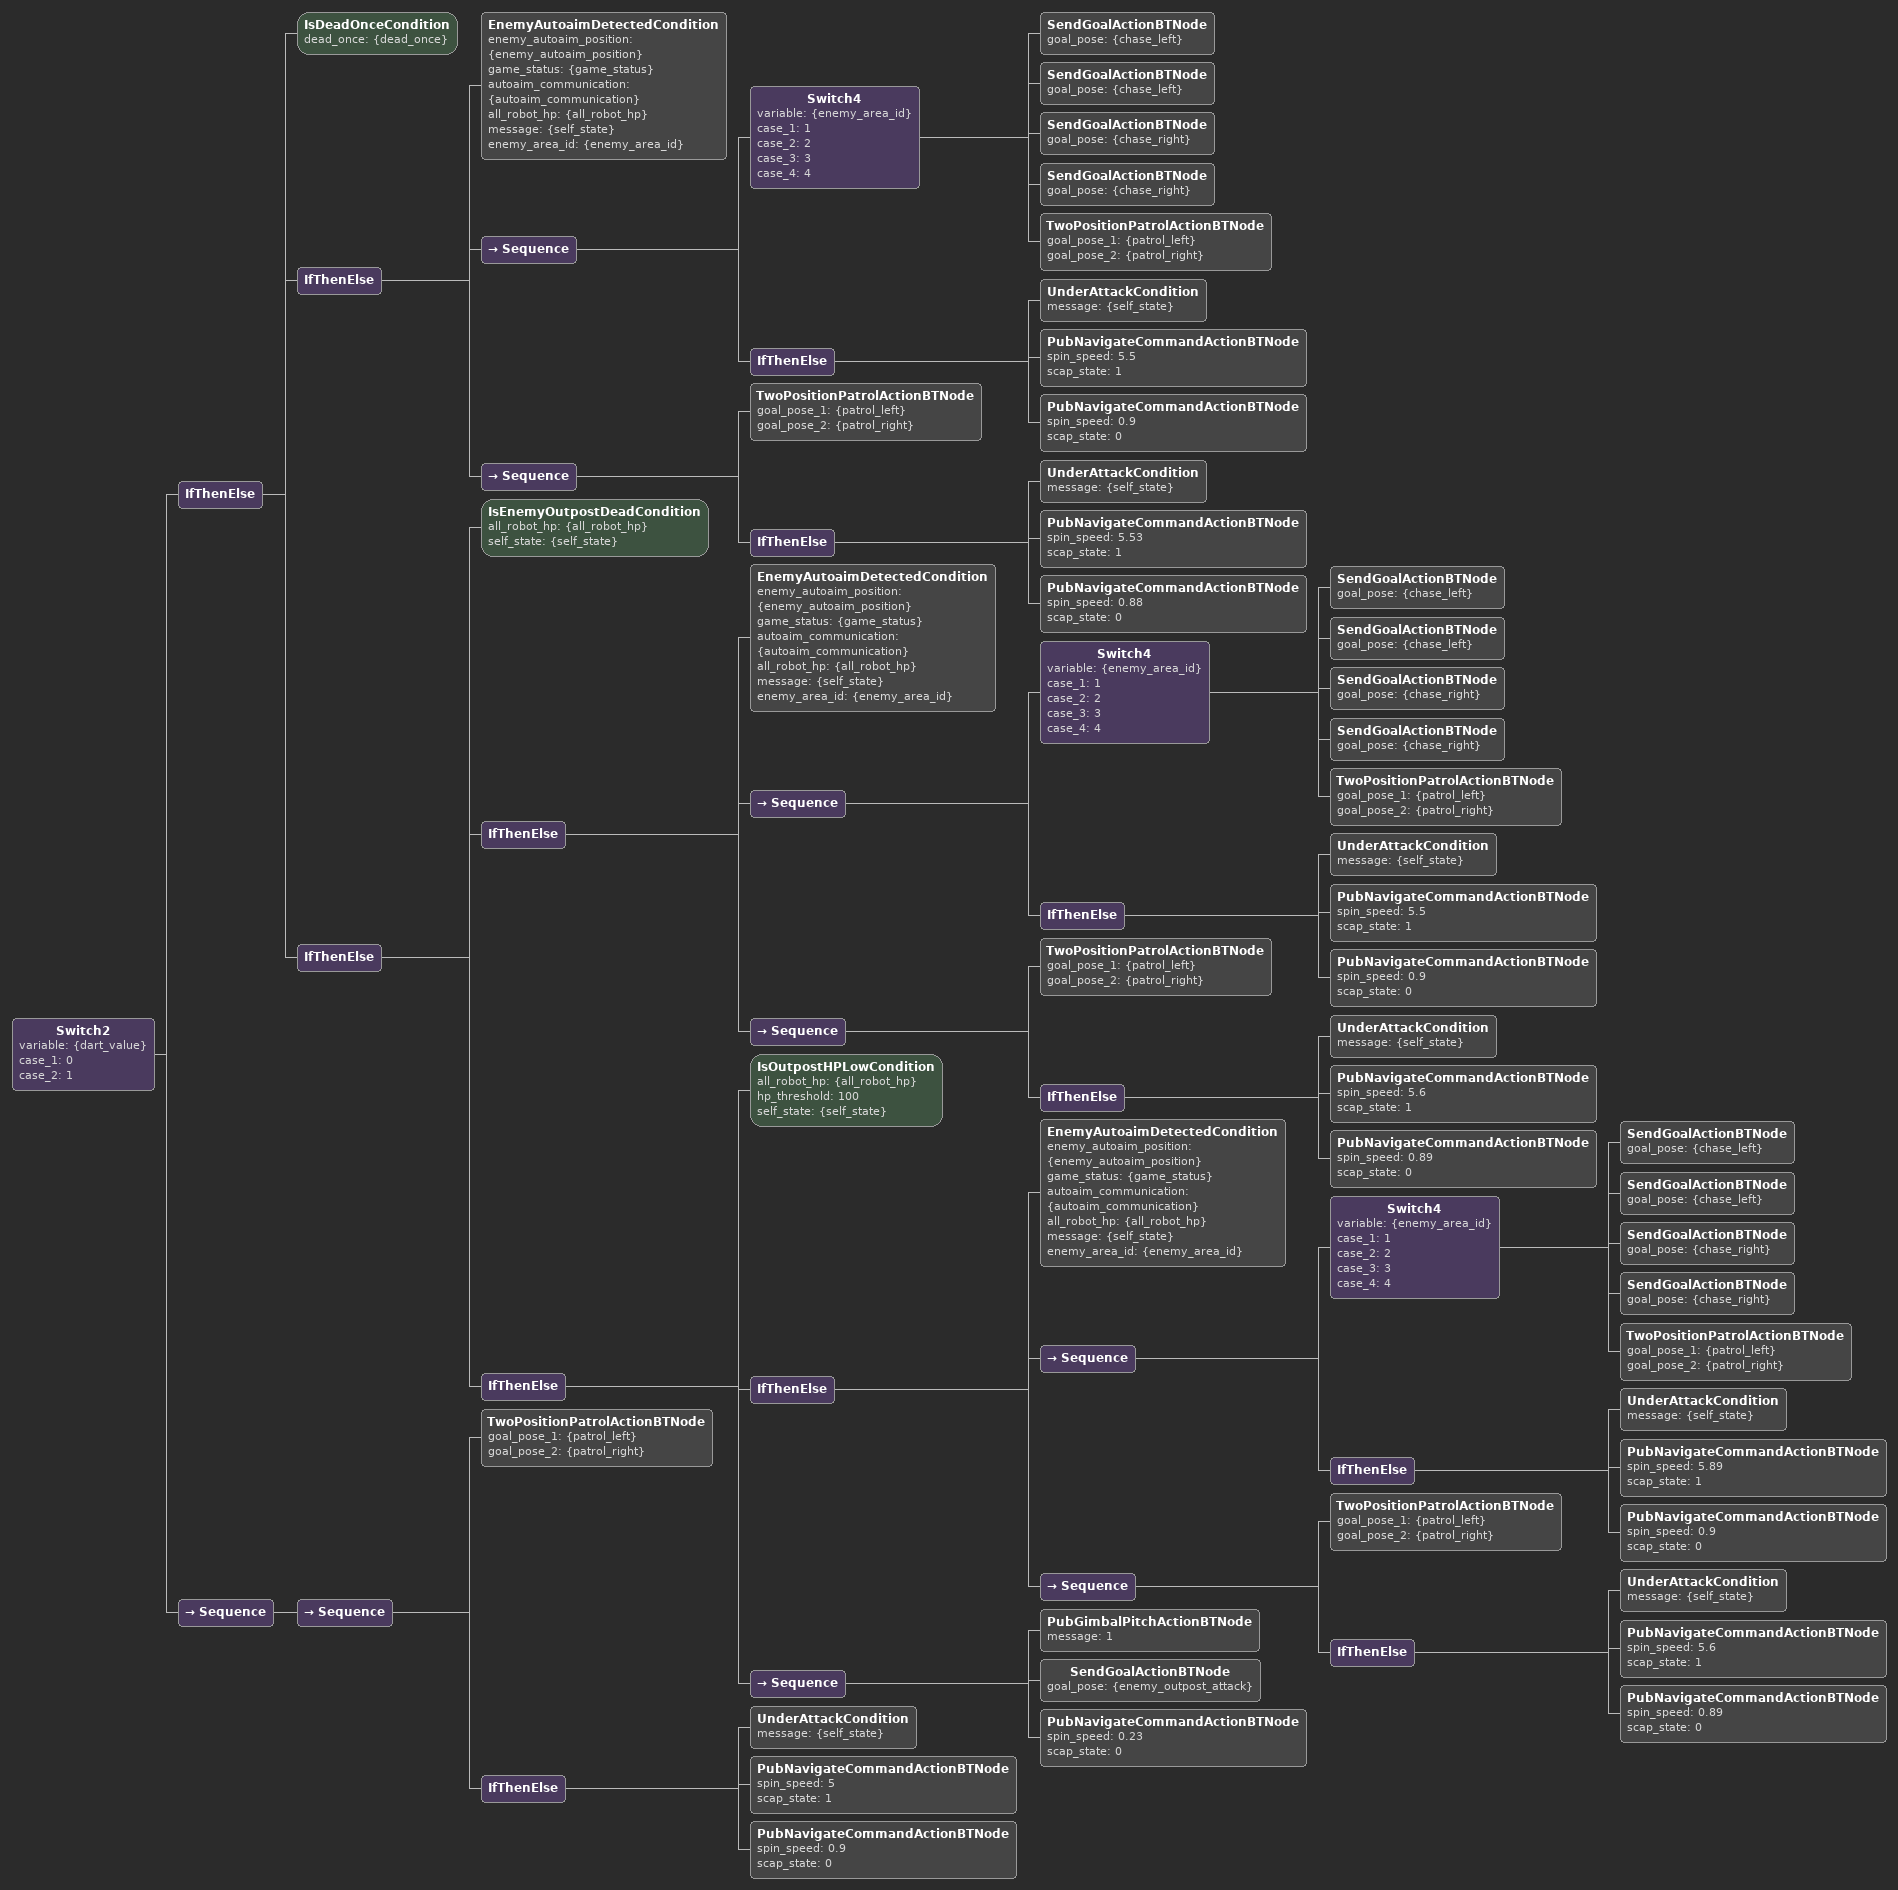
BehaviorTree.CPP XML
<Switch2 variable="{dart_value}" case_1="0" case_2="1">
    <!-- dart == 0 end-->

    <!-- dart == 1 begin-->
    <IfThenElse>
        <IsDeadOnceCondition dead_once="{dead_once}"/>

        <!-- ================DEAD ONCE CONDITION begin============-->
        <IfThenElse>
            <EnemyAutoaimDetectedCondition enemy_autoaim_position="{enemy_autoaim_position}" game_status="{game_status}" autoaim_communication="{autoaim_communication}" all_robot_hp="{all_robot_hp}" message="{self_state}" enemy_area_id="{enemy_area_id}"/>
            <Sequence>
                <Switch4 variable="{enemy_area_id}" case_1="1" case_2="2" case_3="3" case_4="4">
                    <SendGoalActionBTNode goal_pose="{chase_left}"/>
                    <SendGoalActionBTNode goal_pose="{chase_left}"/>
                    <SendGoalActionBTNode goal_pose="{chase_right}"/>
                    <SendGoalActionBTNode goal_pose="{chase_right}"/>
                    <TwoPositionPatrolActionBTNode goal_pose_1="{patrol_left}" goal_pose_2="{patrol_right}"/>
                </Switch4>
                <IfThenElse>
                    <UnderAttackCondition message="{self_state}"/>
                    <PubNavigateCommandActionBTNode spin_speed="5.5" scap_state="1"/>
                    <PubNavigateCommandActionBTNode spin_speed="0.9" scap_state="0"/>
                </IfThenElse>
            </Sequence>
            <Sequence>
                <TwoPositionPatrolActionBTNode goal_pose_1="{patrol_left}" goal_pose_2="{patrol_right}"/>
                <IfThenElse>
                    <UnderAttackCondition message="{self_state}"/>
                    <PubNavigateCommandActionBTNode spin_speed="5.53" scap_state="1"/>
                    <PubNavigateCommandActionBTNode spin_speed="0.88" scap_state="0"/>
                </IfThenElse>
            </Sequence>
        </IfThenElse>
        <!-- ==========DEAD ONCE CONDITION end=============-->

        <!-- ==============NOT BEEN DEAD CONDITION begin==========-->

        <IfThenElse>
            <IsEnemyOutpostDeadCondition all_robot_hp="{all_robot_hp}" self_state="{self_state}"/>
            <IfThenElse>
                <EnemyAutoaimDetectedCondition enemy_autoaim_position="{enemy_autoaim_position}" game_status="{game_status}" autoaim_communication="{autoaim_communication}" all_robot_hp="{all_robot_hp}" message="{self_state}" enemy_area_id="{enemy_area_id}"/>
                <Sequence>
                    <Switch4 variable="{enemy_area_id}" case_1="1" case_2="2" case_3="3" case_4="4">
                        <SendGoalActionBTNode goal_pose="{chase_left}"/>
                        <SendGoalActionBTNode goal_pose="{chase_left}"/>
                        <SendGoalActionBTNode goal_pose="{chase_right}"/>
                        <SendGoalActionBTNode goal_pose="{chase_right}"/>
                        <TwoPositionPatrolActionBTNode goal_pose_1="{patrol_left}" goal_pose_2="{patrol_right}"/>
                    </Switch4>
                    <IfThenElse>
                        <UnderAttackCondition message="{self_state}"/>
                        <PubNavigateCommandActionBTNode spin_speed="5.5" scap_state="1"/>
                        <PubNavigateCommandActionBTNode spin_speed="0.9" scap_state="0"/>
                    </IfThenElse>
                </Sequence>
                <Sequence>
                    <TwoPositionPatrolActionBTNode goal_pose_1="{patrol_left}" goal_pose_2="{patrol_right}"/>
                    <IfThenElse>
                        <UnderAttackCondition message="{self_state}"/>
                        <PubNavigateCommandActionBTNode spin_speed="5.6" scap_state="1"/>
                        <PubNavigateCommandActionBTNode spin_speed="0.89" scap_state="0"/>
                    </IfThenElse>
                </Sequence>
            </IfThenElse>
            <IfThenElse>
                <IsOutpostHPLowCondition all_robot_hp="{all_robot_hp}" hp_threshold="100" self_state="{self_state}"/>
                <IfThenElse>
                    <EnemyAutoaimDetectedCondition enemy_autoaim_position="{enemy_autoaim_position}" game_status="{game_status}" autoaim_communication="{autoaim_communication}" all_robot_hp="{all_robot_hp}" message="{self_state}" enemy_area_id="{enemy_area_id}"/>
                    <Sequence>
                        <Switch4 variable="{enemy_area_id}" case_1="1" case_2="2" case_3="3" case_4="4">
                            <SendGoalActionBTNode goal_pose="{chase_left}"/>
                            <SendGoalActionBTNode goal_pose="{chase_left}"/>
                            <SendGoalActionBTNode goal_pose="{chase_right}"/>
                            <SendGoalActionBTNode goal_pose="{chase_right}"/>
                            <TwoPositionPatrolActionBTNode goal_pose_1="{patrol_left}" goal_pose_2="{patrol_right}"/>
                        </Switch4>
                        <IfThenElse>
                            <UnderAttackCondition message="{self_state}"/>
                            <PubNavigateCommandActionBTNode spin_speed="5.89" scap_state="1"/>
                            <PubNavigateCommandActionBTNode spin_speed="0.9" scap_state="0"/>
                        </IfThenElse>
                    </Sequence>
                    <Sequence>
                        <TwoPositionPatrolActionBTNode goal_pose_1="{patrol_left}" goal_pose_2="{patrol_right}"/>
                        <IfThenElse>
                            <UnderAttackCondition message="{self_state}"/>
                            <PubNavigateCommandActionBTNode spin_speed="5.6" scap_state="1"/>
                            <PubNavigateCommandActionBTNode spin_speed="0.89" scap_state="0"/>
                        </IfThenElse>
                    </Sequence>
                </IfThenElse>

                <!--
                    方案一：
                    双方前哨存活，击打敌方前哨站
                -->
                <Sequence>
                    <PubGimbalPitchActionBTNode message="1"/>
                    <SendGoalActionBTNode goal_pose="{enemy_outpost_attack}"/>
                    <PubNavigateCommandActionBTNode spin_speed="0.23" scap_state="0"/>
                </Sequence>
            </IfThenElse>
        </IfThenElse>

        <!-- ===============NOT BEEN DEAD end=============-->
    </IfThenElse>
    <!-- dart == 1 end-->

    <!-- dart == 2 begin-->
    <Sequence>
        <!-- 两点巡逻我方区域-->
        <Sequence>
            <TwoPositionPatrolActionBTNode goal_pose_1="{patrol_left}" goal_pose_2="{patrol_right}"/>
            <IfThenElse>
                <UnderAttackCondition message="{self_state}"/>
                <PubNavigateCommandActionBTNode spin_speed="5" scap_state="1"/>
                <PubNavigateCommandActionBTNode spin_speed="0.9" scap_state="0"/>
            </IfThenElse>
        </Sequence>
    </Sequence>
</Switch2>
